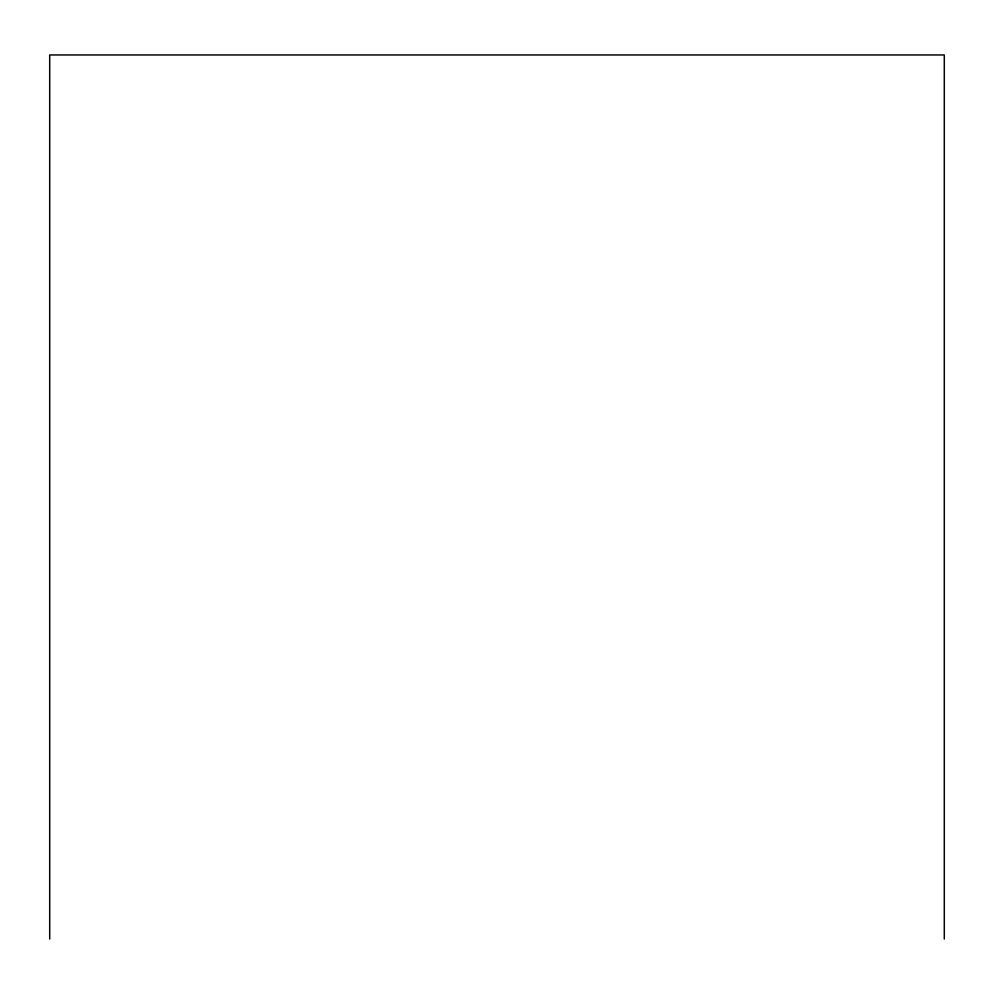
<?xml version="1.0" encoding="UTF-8"?>
<svg xmlns="http://www.w3.org/2000/svg" width="994" height="994" viewBox="0 0 994 994"><rect width="100%" height="100%" fill="white"/><g stroke="black" fill="none" stroke-linecap="round" stroke-linejoin="round"><path stroke-width="1.49" d="M944.3 939.044L944.3 54.956L49.7 54.956L49.7 939.044"/></g></svg>
